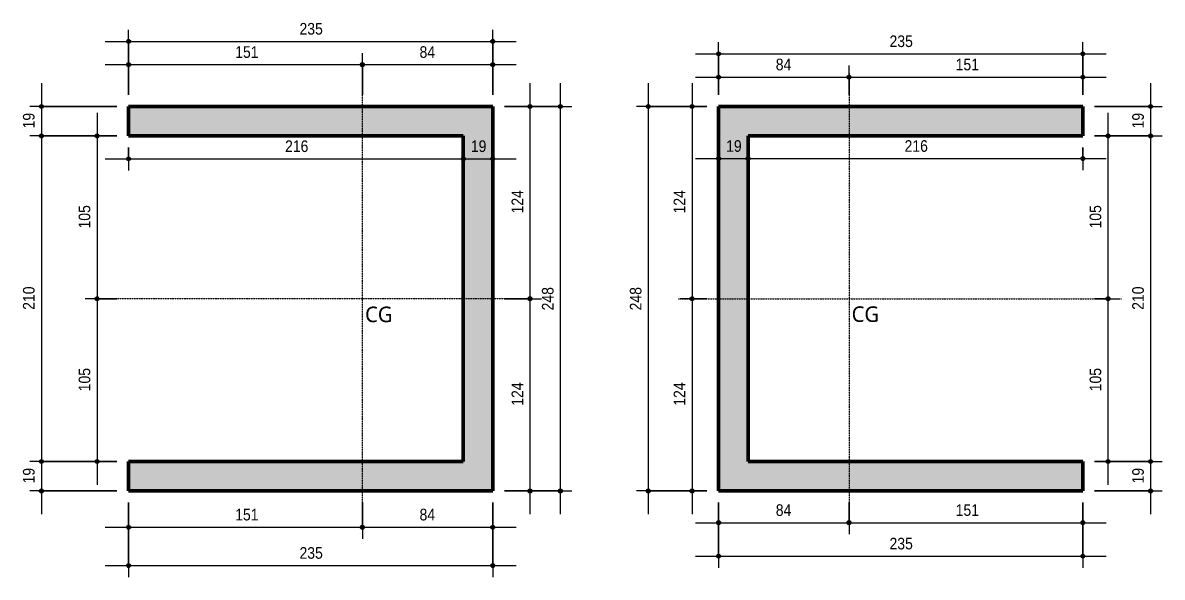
# Model space of a CAD drawing. Header units: centimetres. Extents: x -1475 to 26035, y -1239 to 84208.
# Drawn here: x 7117 to 7852, y -290 to 68 of the extents above; entities that cross this region are included whole.
import ezdxf

# ---------------------------------------------------------------- set-up
doc = ezdxf.new("R2010")
doc.units = ezdxf.units.CM
doc.linetypes.add('Hidden', pattern=[0.714375, 0.47625, -0.238125])
doc.linetypes.add('Hidden 1_5', pattern=[0.22, 0.15, -0.07])
for name, color, linetype, lineweight in [('A-ANNO-DIMS', 7, 'Continuous', 9), ('A-ANNO-DIMS-50', 7, 'Continuous', 9), ('A-DETL', 7, 'Hidden', 18), ('G-ANNO-TEXT', 7, 'Continuous', 9), ('S-COLS', 7, 'Continuous', 9)]:
    doc.layers.add(name, color=color, linetype=linetype, lineweight=lineweight)
doc.styles.add('Fira Sans', font='', dxfattribs={"width": 0.9, "height": 7.5})
doc.styles.add('Gadugi_1', font='gadugi.ttf', dxfattribs={"height": 10})
doc.styles.get('Fira Sans').set_extended_font_data('Fira Sans')
doc.dimstyles.new('PED_R80_1_5mm_ACIMA_As_ESQ__R00_3', dxfattribs={"dimscale": 30.48, "dimtxt": 10.229846, "dimasz": 0.328084, "dimexe": 0.246063, "dimexo": 0.246063, "dimgap": 0.049213, "dimtad": 1, "dimdec": 1, "dimrnd": 0.5, "dimdsep": 46, "dimtxsty": 'Fira Sans', "dimblk1": 'DOTSMALL', "dimblk2": 'DOTSMALL', "dimsah": 1, "dimcen": 0.09, "dimdle": 0.492126, "dimazin": 0, "dimtfac": 1, "dimtdec": 4, "dimtix": 1, "dimtmove": 0, "dimatfit": 3, "dimfxl": 1, "dimtvp": 1, "dimtolj": 1, "dimtzin": 0, "dimarcsym": 2})

# ---------------------------------------------------------------- blocks, each defined once
blk = doc.blocks.new('DIMBLOCK330-DT203 - DETALHE P11')
at = {"layer": 'A-ANNO-DIMS-50', "true_color": 0x000032}
h = blk.add_hatch(color=178, dxfattribs=at)
edge = h.paths.add_edge_path(flags=0)
edge.add_arc((7444.01, 13.75), 1.25, 0, 360)
h = blk.add_hatch(color=178, dxfattribs=at)
edge = h.paths.add_edge_path(flags=0)
edge.add_arc((7444.01, -110.25), 1.25, 0, 360)
at = {"layer": 'A-ANNO-DIMS-50', "color": 178, "true_color": 0x000032}
for p, q in [((7444.01, 28.75), (7444.01, -110.25)), ((7427.51, 13.75), (7451.51, 13.75)), ((7444.01, 13.75), (7427.51, 13.75)), ((7427.51, -110.25), (7451.51, -110.25)), ((7444.01, -110.25), (7427.51, -110.25))]:
    blk.add_line(p, q, dxfattribs=at)
for centre in [(7444.01, 13.75), (7444.01, -110.25)]:
    blk.add_circle(centre, 1.25, dxfattribs=at)
at = {"layer": 'A-ANNO-DIMS-50', "color": 0, "insert": (7432.12, -55.27), "char_height": 7.5, "width": 16.8399, "attachment_point": 1, "rotation": 90, "line_spacing_factor": 1.049215, "style": 'Fira Sans'}
blk.add_mtext('124', dxfattribs=at)
blk = doc.blocks.new('_DotSmall')
at = {"color": 0, "linetype": 'ByBlock', "const_width": 0.5}
blk.add_lwpolyline([(-0.0625, 0, 1), (0.0625, 0, 1)], format="xyb", close=True, dxfattribs=at)
blk = doc.blocks.new('DIMBLOCK331-DT203 - DETALHE P11')
at = {"layer": 'A-ANNO-DIMS-50', "true_color": 0x000032}
h = blk.add_hatch(color=178, dxfattribs=at)
edge = h.paths.add_edge_path(flags=0)
edge.add_arc((7444.01, -110.25), 1.25, 0, 360)
h = blk.add_hatch(color=178, dxfattribs=at)
edge = h.paths.add_edge_path(flags=0)
edge.add_arc((7444.01, -234.25), 1.25, 0, 360)
at = {"layer": 'A-ANNO-DIMS-50', "color": 178, "true_color": 0x000032}
for p, q in [((7427.51, -110.25), (7451.51, -110.25)), ((7444.01, -110.25), (7427.51, -110.25)), ((7444.01, -110.25), (7444.01, -249.25)), ((7427.51, -234.25), (7451.51, -234.25)), ((7444.01, -234.25), (7427.51, -234.25))]:
    blk.add_line(p, q, dxfattribs=at)
for centre in [(7444.01, -110.25), (7444.01, -234.25)]:
    blk.add_circle(centre, 1.25, dxfattribs=at)
at = {"layer": 'A-ANNO-DIMS-50', "color": 0, "insert": (7432.12, -179.27), "char_height": 7.5, "width": 16.8399, "attachment_point": 1, "rotation": 90, "line_spacing_factor": 1.049215, "style": 'Fira Sans'}
blk.add_mtext('124', dxfattribs=at)
blk = doc.blocks.new('DIMBLOCK332-DT203 - DETALHE P11')
at = {"layer": 'A-ANNO-DIMS-50', "true_color": 0x000032}
h = blk.add_hatch(color=178, dxfattribs=at)
edge = h.paths.add_edge_path(flags=0)
edge.add_arc((7463.59, 13.75), 1.25, 0, 360)
h = blk.add_hatch(color=178, dxfattribs=at)
edge = h.paths.add_edge_path(flags=0)
edge.add_arc((7463.59, -234.25), 1.25, 0, 360)
at = {"layer": 'A-ANNO-DIMS-50', "color": 178, "true_color": 0x000032}
for p, q in [((7463.59, 28.75), (7463.59, -249.25)), ((7427.51, 13.75), (7471.09, 13.75)), ((7463.59, 13.75), (7427.51, 13.75)), ((7427.51, -234.25), (7471.09, -234.25)), ((7463.59, -234.25), (7427.51, -234.25))]:
    blk.add_line(p, q, dxfattribs=at)
for centre in [(7463.59, 13.75), (7463.59, -234.25)]:
    blk.add_circle(centre, 1.25, dxfattribs=at)
at = {"layer": 'A-ANNO-DIMS-50', "color": 0, "insert": (7451.71, -117.79), "char_height": 7.5, "width": 18.099, "attachment_point": 1, "rotation": 90, "line_spacing_factor": 1.049215, "style": 'Fira Sans'}
blk.add_mtext('248', dxfattribs=at)
blk = doc.blocks.new('DIMBLOCK333-DT203 - DETALHE P11')
at = {"layer": 'A-ANNO-DIMS-50', "true_color": 0x000032}
h = blk.add_hatch(color=178, dxfattribs=at)
edge = h.paths.add_edge_path(flags=0)
edge.add_arc((7185.01, -257.63), 1.25, 0, 360)
h = blk.add_hatch(color=178, dxfattribs=at)
edge = h.paths.add_edge_path(flags=0)
edge.add_arc((7335.86, -257.63), 1.25, 0, 360)
at = {"layer": 'A-ANNO-DIMS-50', "color": 178, "true_color": 0x000032}
for p, q in [((7185.01, -241.75), (7185.01, -265.13)), ((7185.01, -257.63), (7185.01, -241.75)), ((7335.86, -241.75), (7335.86, -265.13)), ((7335.86, -257.63), (7335.86, -241.75)), ((7170.01, -257.63), (7335.86, -257.63))]:
    blk.add_line(p, q, dxfattribs=at)
for centre in [(7185.01, -257.63), (7335.86, -257.63)]:
    blk.add_circle(centre, 1.25, dxfattribs=at)
at = {"layer": 'A-ANNO-DIMS-50', "color": 0, "insert": (7253.81, -245.75), "char_height": 7.5, "width": 15.8956, "attachment_point": 1, "line_spacing_factor": 1.049215, "style": 'Fira Sans'}
blk.add_mtext('151', dxfattribs=at)
blk = doc.blocks.new('DIMBLOCK334-DT203 - DETALHE P11')
at = {"layer": 'A-ANNO-DIMS-50', "true_color": 0x000032}
h = blk.add_hatch(color=178, dxfattribs=at)
edge = h.paths.add_edge_path(flags=0)
edge.add_arc((7335.86, -257.63), 1.25, 0, 360)
h = blk.add_hatch(color=178, dxfattribs=at)
edge = h.paths.add_edge_path(flags=0)
edge.add_arc((7420.01, -257.63), 1.25, 0, 360)
at = {"layer": 'A-ANNO-DIMS-50', "color": 178, "true_color": 0x000032}
for p, q in [((7335.86, -241.75), (7335.86, -265.13)), ((7335.86, -257.63), (7335.86, -241.75)), ((7420.01, -241.75), (7420.01, -265.13)), ((7420.01, -257.63), (7420.01, -241.75)), ((7335.86, -257.63), (7435.01, -257.63))]:
    blk.add_line(p, q, dxfattribs=at)
for centre in [(7335.86, -257.63), (7420.01, -257.63)]:
    blk.add_circle(centre, 1.25, dxfattribs=at)
at = {"layer": 'A-ANNO-DIMS-50', "color": 0, "insert": (7372.76, -245.75), "char_height": 7.5, "width": 12.4332, "attachment_point": 1, "line_spacing_factor": 1.049215, "style": 'Fira Sans'}
blk.add_mtext('84', dxfattribs=at)
blk = doc.blocks.new('DIMBLOCK335-DT203 - DETALHE P11')
at = {"layer": 'A-ANNO-DIMS-50', "true_color": 0x000032}
h = blk.add_hatch(color=178, dxfattribs=at)
edge = h.paths.add_edge_path(flags=0)
edge.add_arc((7185.01, -282.35), 1.25, 0, 360)
h = blk.add_hatch(color=178, dxfattribs=at)
edge = h.paths.add_edge_path(flags=0)
edge.add_arc((7420.01, -282.35), 1.25, 0, 360)
at = {"layer": 'A-ANNO-DIMS-50', "color": 178, "true_color": 0x000032}
for p, q in [((7185.01, -241.75), (7185.01, -289.85)), ((7185.01, -282.35), (7185.01, -241.75)), ((7420.01, -241.75), (7420.01, -289.85)), ((7420.01, -282.35), (7420.01, -241.75)), ((7170.01, -282.35), (7435.01, -282.35))]:
    blk.add_line(p, q, dxfattribs=at)
for centre in [(7185.01, -282.35), (7420.01, -282.35)]:
    blk.add_circle(centre, 1.25, dxfattribs=at)
at = {"layer": 'A-ANNO-DIMS-50', "color": 0, "insert": (7295.3, -270.46), "char_height": 7.5, "width": 17.312, "attachment_point": 1, "line_spacing_factor": 1.049215, "style": 'Fira Sans'}
blk.add_mtext('235', dxfattribs=at)
blk = doc.blocks.new('DIMBLOCK336-DT203 - DETALHE P11')
at = {"layer": 'A-ANNO-DIMS-50', "true_color": 0x000032}
h = blk.add_hatch(color=178, dxfattribs=at)
edge = h.paths.add_edge_path(flags=0)
edge.add_arc((7185.01, 40.72), 1.25, 0, 360)
h = blk.add_hatch(color=178, dxfattribs=at)
edge = h.paths.add_edge_path(flags=0)
edge.add_arc((7335.86, 40.72), 1.25, 0, 360)
at = {"layer": 'A-ANNO-DIMS-50', "color": 178, "true_color": 0x000032}
for p, q in [((7185.01, 21.25), (7185.01, 48.22)), ((7335.86, 21.25), (7335.86, 48.22)), ((7170.01, 40.72), (7335.86, 40.72)), ((7185.01, 40.72), (7185.01, 21.25)), ((7335.86, 40.72), (7335.86, 21.25))]:
    blk.add_line(p, q, dxfattribs=at)
for centre in [(7185.01, 40.72), (7335.86, 40.72)]:
    blk.add_circle(centre, 1.25, dxfattribs=at)
at = {"layer": 'A-ANNO-DIMS-50', "color": 0, "insert": (7253.81, 52.6), "char_height": 7.5, "width": 15.8956, "attachment_point": 1, "line_spacing_factor": 1.049215, "style": 'Fira Sans'}
blk.add_mtext('151', dxfattribs=at)
blk = doc.blocks.new('DIMBLOCK337-DT203 - DETALHE P11')
at = {"layer": 'A-ANNO-DIMS-50', "true_color": 0x000032}
h = blk.add_hatch(color=178, dxfattribs=at)
edge = h.paths.add_edge_path(flags=0)
edge.add_arc((7335.86, 40.72), 1.25, 0, 360)
h = blk.add_hatch(color=178, dxfattribs=at)
edge = h.paths.add_edge_path(flags=0)
edge.add_arc((7420.01, 40.72), 1.25, 0, 360)
at = {"layer": 'A-ANNO-DIMS-50', "color": 178, "true_color": 0x000032}
for p, q in [((7335.86, 21.25), (7335.86, 48.22)), ((7420.01, 21.25), (7420.01, 48.22)), ((7335.86, 40.72), (7435.01, 40.72)), ((7335.86, 40.72), (7335.86, 21.25)), ((7420.01, 40.72), (7420.01, 21.25))]:
    blk.add_line(p, q, dxfattribs=at)
for centre in [(7335.86, 40.72), (7420.01, 40.72)]:
    blk.add_circle(centre, 1.25, dxfattribs=at)
at = {"layer": 'A-ANNO-DIMS-50', "color": 0, "insert": (7372.76, 52.6), "char_height": 7.5, "width": 12.4332, "attachment_point": 1, "line_spacing_factor": 1.049215, "style": 'Fira Sans'}
blk.add_mtext('84', dxfattribs=at)
blk = doc.blocks.new('DIMBLOCK338-DT203 - DETALHE P11')
at = {"layer": 'A-ANNO-DIMS-50', "true_color": 0x000032}
h = blk.add_hatch(color=178, dxfattribs=at)
edge = h.paths.add_edge_path(flags=0)
edge.add_arc((7185.01, 55.72), 1.25, 0, 360)
h = blk.add_hatch(color=178, dxfattribs=at)
edge = h.paths.add_edge_path(flags=0)
edge.add_arc((7420.01, 55.72), 1.25, 0, 360)
at = {"layer": 'A-ANNO-DIMS-50', "color": 178, "true_color": 0x000032}
for p, q in [((7185.01, 21.25), (7185.01, 63.22)), ((7420.01, 21.25), (7420.01, 63.22)), ((7170.01, 55.72), (7435.01, 55.72)), ((7185.01, 55.72), (7185.01, 21.25)), ((7420.01, 55.72), (7420.01, 21.25))]:
    blk.add_line(p, q, dxfattribs=at)
for centre in [(7185.01, 55.72), (7420.01, 55.72)]:
    blk.add_circle(centre, 1.25, dxfattribs=at)
at = {"layer": 'A-ANNO-DIMS-50', "color": 0, "insert": (7295.3, 67.6), "char_height": 7.5, "width": 17.312, "attachment_point": 1, "line_spacing_factor": 1.049215, "style": 'Fira Sans'}
blk.add_mtext('235', dxfattribs=at)
blk = doc.blocks.new('DIMBLOCK339-DT203 - DETALHE P11')
at = {"layer": 'A-ANNO-DIMS-50', "true_color": 0x000032}
h = blk.add_hatch(color=178, dxfattribs=at)
edge = h.paths.add_edge_path(flags=0)
edge.add_arc((7128.77, 13.75), 1.25, 0, 360)
h = blk.add_hatch(color=178, dxfattribs=at)
edge = h.paths.add_edge_path(flags=0)
edge.add_arc((7128.77, -5.25), 1.25, 0, 360)
at = {"layer": 'A-ANNO-DIMS-50', "color": 178, "true_color": 0x000032}
for p, q in [((7128.77, 28.75), (7128.77, -5.25)), ((7177.51, 13.75), (7121.27, 13.75)), ((7128.77, 13.75), (7177.51, 13.75)), ((7177.51, -5.25), (7121.27, -5.25)), ((7128.77, -5.25), (7177.51, -5.25))]:
    blk.add_line(p, q, dxfattribs=at)
for centre in [(7128.77, 13.75), (7128.77, -5.25)]:
    blk.add_circle(centre, 1.25, dxfattribs=at)
at = {"layer": 'A-ANNO-DIMS-50', "color": 0, "insert": (7116.88, -0.41), "char_height": 7.5, "width": 11.1741, "attachment_point": 1, "rotation": 90, "line_spacing_factor": 1.049215, "style": 'Fira Sans'}
blk.add_mtext('19', dxfattribs=at)
blk = doc.blocks.new('DIMBLOCK340-DT203 - DETALHE P11')
at = {"layer": 'A-ANNO-DIMS-50', "true_color": 0x000032}
h = blk.add_hatch(color=178, dxfattribs=at)
edge = h.paths.add_edge_path(flags=0)
edge.add_arc((7128.77, -5.25), 1.25, 0, 360)
h = blk.add_hatch(color=178, dxfattribs=at)
edge = h.paths.add_edge_path(flags=0)
edge.add_arc((7128.77, -215.25), 1.25, 0, 360)
at = {"layer": 'A-ANNO-DIMS-50', "color": 178, "true_color": 0x000032}
for p, q in [((7177.51, -5.25), (7121.27, -5.25)), ((7128.77, -5.25), (7128.77, -215.25)), ((7128.77, -5.25), (7177.51, -5.25)), ((7177.51, -215.25), (7121.27, -215.25)), ((7128.77, -215.25), (7177.51, -215.25))]:
    blk.add_line(p, q, dxfattribs=at)
for centre in [(7128.77, -5.25), (7128.77, -215.25)]:
    blk.add_circle(centre, 1.25, dxfattribs=at)
at = {"layer": 'A-ANNO-DIMS-50', "color": 0, "insert": (7116.88, -117.4), "char_height": 7.5, "width": 17.1547, "attachment_point": 1, "rotation": 90, "line_spacing_factor": 1.049215, "style": 'Fira Sans'}
blk.add_mtext('210', dxfattribs=at)
blk = doc.blocks.new('DIMBLOCK341-DT203 - DETALHE P11')
at = {"layer": 'A-ANNO-DIMS-50', "true_color": 0x000032}
h = blk.add_hatch(color=178, dxfattribs=at)
edge = h.paths.add_edge_path(flags=0)
edge.add_arc((7128.77, -215.25), 1.25, 0, 360)
h = blk.add_hatch(color=178, dxfattribs=at)
edge = h.paths.add_edge_path(flags=0)
edge.add_arc((7128.77, -234.25), 1.25, 0, 360)
at = {"layer": 'A-ANNO-DIMS-50', "color": 178, "true_color": 0x000032}
for p, q in [((7177.51, -215.25), (7121.27, -215.25)), ((7128.77, -215.25), (7128.77, -249.25)), ((7128.77, -215.25), (7177.51, -215.25)), ((7177.51, -234.25), (7121.27, -234.25)), ((7128.77, -234.25), (7177.51, -234.25))]:
    blk.add_line(p, q, dxfattribs=at)
for centre in [(7128.77, -215.25), (7128.77, -234.25)]:
    blk.add_circle(centre, 1.25, dxfattribs=at)
at = {"layer": 'A-ANNO-DIMS-50', "color": 0, "insert": (7116.88, -229.41), "char_height": 7.5, "width": 11.1741, "attachment_point": 1, "rotation": 90, "line_spacing_factor": 1.049215, "style": 'Fira Sans'}
blk.add_mtext('19', dxfattribs=at)
blk = doc.blocks.new('DIMBLOCK342-DT203 - DETALHE P11')
at = {"layer": 'A-ANNO-DIMS-50', "true_color": 0x000032}
h = blk.add_hatch(color=178, dxfattribs=at)
edge = h.paths.add_edge_path(flags=0)
edge.add_arc((7164.7, -5.25), 1.25, 0, 360)
h = blk.add_hatch(color=178, dxfattribs=at)
edge = h.paths.add_edge_path(flags=0)
edge.add_arc((7164.7, -110.25), 1.25, 0, 360)
at = {"layer": 'A-ANNO-DIMS-50', "color": 178, "true_color": 0x000032}
for p, q in [((7164.7, 9.75), (7164.7, -110.25)), ((7177.51, -5.25), (7157.2, -5.25)), ((7164.7, -5.25), (7177.51, -5.25)), ((7177.51, -110.25), (7157.2, -110.25)), ((7164.7, -110.25), (7177.51, -110.25))]:
    blk.add_line(p, q, dxfattribs=at)
for centre in [(7164.7, -5.25), (7164.7, -110.25)]:
    blk.add_circle(centre, 1.25, dxfattribs=at)
at = {"layer": 'A-ANNO-DIMS-50', "color": 0, "insert": (7152.82, -64.96), "char_height": 7.5, "width": 17.312, "attachment_point": 1, "rotation": 90, "line_spacing_factor": 1.049215, "style": 'Fira Sans'}
blk.add_mtext('105', dxfattribs=at)
blk = doc.blocks.new('DIMBLOCK343-DT203 - DETALHE P11')
at = {"layer": 'A-ANNO-DIMS-50', "true_color": 0x000032}
h = blk.add_hatch(color=178, dxfattribs=at)
edge = h.paths.add_edge_path(flags=0)
edge.add_arc((7164.7, -110.25), 1.25, 0, 360)
h = blk.add_hatch(color=178, dxfattribs=at)
edge = h.paths.add_edge_path(flags=0)
edge.add_arc((7164.7, -215.25), 1.25, 0, 360)
at = {"layer": 'A-ANNO-DIMS-50', "color": 178, "true_color": 0x000032}
for p, q in [((7177.51, -110.25), (7157.2, -110.25)), ((7164.7, -110.25), (7164.7, -230.25)), ((7164.7, -110.25), (7177.51, -110.25)), ((7177.51, -215.25), (7157.2, -215.25)), ((7164.7, -215.25), (7177.51, -215.25))]:
    blk.add_line(p, q, dxfattribs=at)
for centre in [(7164.7, -110.25), (7164.7, -215.25)]:
    blk.add_circle(centre, 1.25, dxfattribs=at)
at = {"layer": 'A-ANNO-DIMS-50', "color": 0, "insert": (7152.82, -169.96), "char_height": 7.5, "width": 17.312, "attachment_point": 1, "rotation": 90, "line_spacing_factor": 1.049215, "style": 'Fira Sans'}
blk.add_mtext('105', dxfattribs=at)
blk = doc.blocks.new('DIMBLOCK344-DT203 - DETALHE P11')
at = {"layer": 'A-ANNO-DIMS-50', "true_color": 0x000032}
h = blk.add_hatch(color=178, dxfattribs=at)
edge = h.paths.add_edge_path(flags=0)
edge.add_arc((7185.01, -20.01), 1.25, 0, 360)
h = blk.add_hatch(color=178, dxfattribs=at)
edge = h.paths.add_edge_path(flags=0)
edge.add_arc((7401.01, -20.01), 1.25, 0, 360)
at = {"layer": 'A-ANNO-DIMS-50', "color": 178, "true_color": 0x000032}
for p, q in [((7185.01, -12.75), (7185.01, -27.51)), ((7185.01, -20.01), (7185.01, -12.75)), ((7401.01, -25.74), (7401.01, -12.51)), ((7170.01, -20.01), (7401.01, -20.01)), ((7401.01, -20.01), (7401.01, -25.74))]:
    blk.add_line(p, q, dxfattribs=at)
for centre in [(7185.01, -20.01), (7401.01, -20.01)]:
    blk.add_circle(centre, 1.25, dxfattribs=at)
at = {"layer": 'A-ANNO-DIMS-50', "color": 0, "insert": (7285.99, -8.13), "char_height": 7.5, "width": 16.8399, "attachment_point": 1, "line_spacing_factor": 1.049215, "style": 'Fira Sans'}
blk.add_mtext('216', dxfattribs=at)
blk = doc.blocks.new('DIMBLOCK345-DT203 - DETALHE P11')
at = {"layer": 'A-ANNO-DIMS-50', "true_color": 0x000032}
h = blk.add_hatch(color=178, dxfattribs=at)
edge = h.paths.add_edge_path(flags=0)
edge.add_arc((7401.01, -20.01), 1.25, 0, 360)
h = blk.add_hatch(color=178, dxfattribs=at)
edge = h.paths.add_edge_path(flags=0)
edge.add_arc((7420.01, -20.01), 1.25, 0, 360)
at = {"layer": 'A-ANNO-DIMS-50', "color": 178, "true_color": 0x000032}
for p, q in [((7401.01, -25.74), (7401.01, -12.51)), ((7420.01, -25.74), (7420.01, -12.51)), ((7401.01, -20.01), (7435.01, -20.01)), ((7401.01, -20.01), (7401.01, -25.74)), ((7420.01, -20.01), (7420.01, -25.74))]:
    blk.add_line(p, q, dxfattribs=at)
for centre in [(7401.01, -20.01), (7420.01, -20.01)]:
    blk.add_circle(centre, 1.25, dxfattribs=at)
at = {"layer": 'A-ANNO-DIMS-50', "color": 0, "insert": (7405.85, -8.13), "char_height": 7.5, "width": 11.1741, "attachment_point": 1, "line_spacing_factor": 1.049215, "style": 'Fira Sans'}
blk.add_mtext('19', dxfattribs=at)
blk = doc.blocks.new('DIMBLOCK346-DT204 - DETALHE P12')
at = {"layer": 'A-ANNO-DIMS-50', "true_color": 0x000032}
h = blk.add_hatch(color=178, dxfattribs=at)
edge = h.paths.add_edge_path(flags=0)
edge.add_arc((7520.33, 13.75), 1.25, 0, 360)
h = blk.add_hatch(color=178, dxfattribs=at)
edge = h.paths.add_edge_path(flags=0)
edge.add_arc((7520.33, -234.25), 1.25, 0, 360)
at = {"layer": 'A-ANNO-DIMS-50', "color": 178, "true_color": 0x000032}
for p, q in [((7520.33, 28.75), (7520.33, -249.25)), ((7558.21, 13.75), (7512.83, 13.75)), ((7520.33, 13.75), (7558.21, 13.75)), ((7558.21, -234.25), (7512.83, -234.25)), ((7520.33, -234.25), (7558.21, -234.25))]:
    blk.add_line(p, q, dxfattribs=at)
for centre in [(7520.33, 13.75), (7520.33, -234.25)]:
    blk.add_circle(centre, 1.25, dxfattribs=at)
at = {"layer": 'A-ANNO-DIMS-50', "color": 0, "insert": (7508.45, -117.79), "char_height": 7.5, "width": 18.099, "attachment_point": 1, "rotation": 90, "line_spacing_factor": 1.049215, "style": 'Fira Sans'}
blk.add_mtext('248', dxfattribs=at)
blk = doc.blocks.new('DIMBLOCK347-DT204 - DETALHE P12')
at = {"layer": 'A-ANNO-DIMS-50', "true_color": 0x000032}
h = blk.add_hatch(color=178, dxfattribs=at)
edge = h.paths.add_edge_path(flags=0)
edge.add_arc((7548.6, 13.75), 1.25, 0, 360)
h = blk.add_hatch(color=178, dxfattribs=at)
edge = h.paths.add_edge_path(flags=0)
edge.add_arc((7548.6, -110.25), 1.25, 0, 360)
at = {"layer": 'A-ANNO-DIMS-50', "color": 178, "true_color": 0x000032}
for p, q in [((7548.6, 28.75), (7548.6, -110.25)), ((7558.21, 13.75), (7541.1, 13.75)), ((7548.6, 13.75), (7558.21, 13.75)), ((7558.21, -110.25), (7541.1, -110.25)), ((7548.6, -110.25), (7558.21, -110.25))]:
    blk.add_line(p, q, dxfattribs=at)
for centre in [(7548.6, 13.75), (7548.6, -110.25)]:
    blk.add_circle(centre, 1.25, dxfattribs=at)
at = {"layer": 'A-ANNO-DIMS-50', "color": 0, "insert": (7536.71, -55.27), "char_height": 7.5, "width": 16.8399, "attachment_point": 1, "rotation": 90, "line_spacing_factor": 1.049215, "style": 'Fira Sans'}
blk.add_mtext('124', dxfattribs=at)
blk = doc.blocks.new('DIMBLOCK348-DT204 - DETALHE P12')
at = {"layer": 'A-ANNO-DIMS-50', "true_color": 0x000032}
h = blk.add_hatch(color=178, dxfattribs=at)
edge = h.paths.add_edge_path(flags=0)
edge.add_arc((7548.6, -110.25), 1.25, 0, 360)
h = blk.add_hatch(color=178, dxfattribs=at)
edge = h.paths.add_edge_path(flags=0)
edge.add_arc((7548.6, -234.25), 1.25, 0, 360)
at = {"layer": 'A-ANNO-DIMS-50', "color": 178, "true_color": 0x000032}
for p, q in [((7558.21, -110.25), (7541.1, -110.25)), ((7548.6, -110.25), (7548.6, -249.25)), ((7548.6, -110.25), (7558.21, -110.25)), ((7558.21, -234.25), (7541.1, -234.25)), ((7548.6, -234.25), (7558.21, -234.25))]:
    blk.add_line(p, q, dxfattribs=at)
for centre in [(7548.6, -110.25), (7548.6, -234.25)]:
    blk.add_circle(centre, 1.25, dxfattribs=at)
at = {"layer": 'A-ANNO-DIMS-50', "color": 0, "insert": (7536.71, -179.27), "char_height": 7.5, "width": 16.8399, "attachment_point": 1, "rotation": 90, "line_spacing_factor": 1.049215, "style": 'Fira Sans'}
blk.add_mtext('124', dxfattribs=at)
blk = doc.blocks.new('DIMBLOCK349-DT204 - DETALHE P12')
at = {"layer": 'A-ANNO-DIMS-50', "true_color": 0x000032}
h = blk.add_hatch(color=178, dxfattribs=at)
edge = h.paths.add_edge_path(flags=0)
edge.add_arc((7565.71, -19.88), 1.25, 0, 360)
h = blk.add_hatch(color=178, dxfattribs=at)
edge = h.paths.add_edge_path(flags=0)
edge.add_arc((7584.71, -19.88), 1.25, 0, 360)
at = {"layer": 'A-ANNO-DIMS-50', "color": 178, "true_color": 0x000032}
for p, q in [((7565.71, -25.61), (7565.71, -12.38)), ((7584.71, -25.61), (7584.71, -12.38)), ((7550.71, -19.88), (7584.71, -19.88)), ((7565.71, -19.88), (7565.71, -25.61)), ((7584.71, -19.88), (7584.71, -25.61))]:
    blk.add_line(p, q, dxfattribs=at)
for centre in [(7565.71, -19.88), (7584.71, -19.88)]:
    blk.add_circle(centre, 1.25, dxfattribs=at)
at = {"layer": 'A-ANNO-DIMS-50', "color": 0, "insert": (7570.55, -8), "char_height": 7.5, "width": 11.1741, "attachment_point": 1, "line_spacing_factor": 1.049215, "style": 'Fira Sans'}
blk.add_mtext('19', dxfattribs=at)
blk = doc.blocks.new('DIMBLOCK350-DT204 - DETALHE P12')
at = {"layer": 'A-ANNO-DIMS-50', "true_color": 0x000032}
h = blk.add_hatch(color=178, dxfattribs=at)
edge = h.paths.add_edge_path(flags=0)
edge.add_arc((7584.71, -19.88), 1.25, 0, 360)
h = blk.add_hatch(color=178, dxfattribs=at)
edge = h.paths.add_edge_path(flags=0)
edge.add_arc((7800.71, -19.88), 1.25, 0, 360)
at = {"layer": 'A-ANNO-DIMS-50', "color": 178, "true_color": 0x000032}
for p, q in [((7584.71, -25.61), (7584.71, -12.38)), ((7800.71, -12.75), (7800.71, -27.38)), ((7800.71, -19.88), (7800.71, -12.75)), ((7584.71, -19.88), (7815.71, -19.88)), ((7584.71, -19.88), (7584.71, -25.61))]:
    blk.add_line(p, q, dxfattribs=at)
for centre in [(7584.71, -19.88), (7800.71, -19.88)]:
    blk.add_circle(centre, 1.25, dxfattribs=at)
at = {"layer": 'A-ANNO-DIMS-50', "color": 0, "insert": (7685.69, -8), "char_height": 7.5, "width": 16.8399, "attachment_point": 1, "line_spacing_factor": 1.049215, "style": 'Fira Sans'}
blk.add_mtext('216', dxfattribs=at)
blk = doc.blocks.new('DIMBLOCK351-DT204 - DETALHE P12')
at = {"layer": 'A-ANNO-DIMS-50', "true_color": 0x000032}
h = blk.add_hatch(color=178, dxfattribs=at)
edge = h.paths.add_edge_path(flags=0)
edge.add_arc((7565.71, 32.68), 1.25, 0, 360)
h = blk.add_hatch(color=178, dxfattribs=at)
edge = h.paths.add_edge_path(flags=0)
edge.add_arc((7649.85, 32.68), 1.25, 0, 360)
at = {"layer": 'A-ANNO-DIMS-50', "color": 178, "true_color": 0x000032}
for p, q in [((7565.71, 21.25), (7565.71, 40.18)), ((7649.85, 21.25), (7649.85, 40.18)), ((7550.71, 32.68), (7649.85, 32.68)), ((7565.71, 32.68), (7565.71, 21.25)), ((7649.85, 32.68), (7649.85, 21.25))]:
    blk.add_line(p, q, dxfattribs=at)
for centre in [(7565.71, 32.68), (7649.85, 32.68)]:
    blk.add_circle(centre, 1.25, dxfattribs=at)
at = {"layer": 'A-ANNO-DIMS-50', "color": 0, "insert": (7602.6, 44.57), "char_height": 7.5, "width": 12.4332, "attachment_point": 1, "line_spacing_factor": 1.049215, "style": 'Fira Sans'}
blk.add_mtext('84', dxfattribs=at)
blk = doc.blocks.new('DIMBLOCK352-DT204 - DETALHE P12')
at = {"layer": 'A-ANNO-DIMS-50', "true_color": 0x000032}
h = blk.add_hatch(color=178, dxfattribs=at)
edge = h.paths.add_edge_path(flags=0)
edge.add_arc((7649.85, 32.68), 1.25, 0, 360)
h = blk.add_hatch(color=178, dxfattribs=at)
edge = h.paths.add_edge_path(flags=0)
edge.add_arc((7800.71, 32.68), 1.25, 0, 360)
at = {"layer": 'A-ANNO-DIMS-50', "color": 178, "true_color": 0x000032}
for p, q in [((7649.85, 21.25), (7649.85, 40.18)), ((7800.71, 21.25), (7800.71, 40.18)), ((7649.85, 32.68), (7815.71, 32.68)), ((7649.85, 32.68), (7649.85, 21.25)), ((7800.71, 32.68), (7800.71, 21.25))]:
    blk.add_line(p, q, dxfattribs=at)
for centre in [(7649.85, 32.68), (7800.71, 32.68)]:
    blk.add_circle(centre, 1.25, dxfattribs=at)
at = {"layer": 'A-ANNO-DIMS-50', "color": 0, "insert": (7718.66, 44.57), "char_height": 7.5, "width": 15.8956, "attachment_point": 1, "line_spacing_factor": 1.049215, "style": 'Fira Sans'}
blk.add_mtext('151', dxfattribs=at)
blk = doc.blocks.new('DIMBLOCK353-DT204 - DETALHE P12')
at = {"layer": 'A-ANNO-DIMS-50', "true_color": 0x000032}
h = blk.add_hatch(color=178, dxfattribs=at)
edge = h.paths.add_edge_path(flags=0)
edge.add_arc((7565.71, 47.68), 1.25, 0, 360)
h = blk.add_hatch(color=178, dxfattribs=at)
edge = h.paths.add_edge_path(flags=0)
edge.add_arc((7800.71, 47.68), 1.25, 0, 360)
at = {"layer": 'A-ANNO-DIMS-50', "color": 178, "true_color": 0x000032}
for p, q in [((7565.71, 21.25), (7565.71, 55.18)), ((7800.71, 21.25), (7800.71, 55.18)), ((7550.71, 47.68), (7815.71, 47.68)), ((7565.71, 47.68), (7565.71, 21.25)), ((7800.71, 47.68), (7800.71, 21.25))]:
    blk.add_line(p, q, dxfattribs=at)
for centre in [(7565.71, 47.68), (7800.71, 47.68)]:
    blk.add_circle(centre, 1.25, dxfattribs=at)
at = {"layer": 'A-ANNO-DIMS-50', "color": 0, "insert": (7675.99, 59.57), "char_height": 7.5, "width": 17.312, "attachment_point": 1, "line_spacing_factor": 1.049215, "style": 'Fira Sans'}
blk.add_mtext('235', dxfattribs=at)
blk = doc.blocks.new('DIMBLOCK354-DT204 - DETALHE P12')
at = {"layer": 'A-ANNO-DIMS-50', "true_color": 0x000032}
h = blk.add_hatch(color=178, dxfattribs=at)
edge = h.paths.add_edge_path(flags=0)
edge.add_arc((7844.43, 13.75), 1.25, 0, 360)
h = blk.add_hatch(color=178, dxfattribs=at)
edge = h.paths.add_edge_path(flags=0)
edge.add_arc((7844.43, -5.25), 1.25, 0, 360)
at = {"layer": 'A-ANNO-DIMS-50', "color": 178, "true_color": 0x000032}
for p, q in [((7844.43, 28.75), (7844.43, -5.25)), ((7808.21, 13.75), (7851.93, 13.75)), ((7844.43, 13.75), (7808.21, 13.75)), ((7808.21, -5.25), (7851.93, -5.25)), ((7844.43, -5.25), (7808.21, -5.25))]:
    blk.add_line(p, q, dxfattribs=at)
for centre in [(7844.43, 13.75), (7844.43, -5.25)]:
    blk.add_circle(centre, 1.25, dxfattribs=at)
at = {"layer": 'A-ANNO-DIMS-50', "color": 0, "insert": (7832.55, -0.41), "char_height": 7.5, "width": 11.1741, "attachment_point": 1, "rotation": 90, "line_spacing_factor": 1.049215, "style": 'Fira Sans'}
blk.add_mtext('19', dxfattribs=at)
blk = doc.blocks.new('DIMBLOCK355-DT204 - DETALHE P12')
at = {"layer": 'A-ANNO-DIMS-50', "true_color": 0x000032}
h = blk.add_hatch(color=178, dxfattribs=at)
edge = h.paths.add_edge_path(flags=0)
edge.add_arc((7844.43, -5.25), 1.25, 0, 360)
h = blk.add_hatch(color=178, dxfattribs=at)
edge = h.paths.add_edge_path(flags=0)
edge.add_arc((7844.43, -215.25), 1.25, 0, 360)
at = {"layer": 'A-ANNO-DIMS-50', "color": 178, "true_color": 0x000032}
for p, q in [((7808.21, -5.25), (7851.93, -5.25)), ((7844.43, -5.25), (7808.21, -5.25)), ((7844.43, -5.25), (7844.43, -215.25)), ((7808.21, -215.25), (7851.93, -215.25)), ((7844.43, -215.25), (7808.21, -215.25))]:
    blk.add_line(p, q, dxfattribs=at)
for centre in [(7844.43, -5.25), (7844.43, -215.25)]:
    blk.add_circle(centre, 1.25, dxfattribs=at)
at = {"layer": 'A-ANNO-DIMS-50', "color": 0, "insert": (7832.55, -117.4), "char_height": 7.5, "width": 17.1547, "attachment_point": 1, "rotation": 90, "line_spacing_factor": 1.049215, "style": 'Fira Sans'}
blk.add_mtext('210', dxfattribs=at)
blk = doc.blocks.new('DIMBLOCK356-DT204 - DETALHE P12')
at = {"layer": 'A-ANNO-DIMS-50', "true_color": 0x000032}
h = blk.add_hatch(color=178, dxfattribs=at)
edge = h.paths.add_edge_path(flags=0)
edge.add_arc((7844.43, -215.25), 1.25, 0, 360)
h = blk.add_hatch(color=178, dxfattribs=at)
edge = h.paths.add_edge_path(flags=0)
edge.add_arc((7844.43, -234.25), 1.25, 0, 360)
at = {"layer": 'A-ANNO-DIMS-50', "color": 178, "true_color": 0x000032}
for p, q in [((7808.21, -215.25), (7851.93, -215.25)), ((7844.43, -215.25), (7808.21, -215.25)), ((7844.43, -215.25), (7844.43, -249.25)), ((7808.21, -234.25), (7851.93, -234.25)), ((7844.43, -234.25), (7808.21, -234.25))]:
    blk.add_line(p, q, dxfattribs=at)
for centre in [(7844.43, -215.25), (7844.43, -234.25)]:
    blk.add_circle(centre, 1.25, dxfattribs=at)
at = {"layer": 'A-ANNO-DIMS-50', "color": 0, "insert": (7832.55, -229.41), "char_height": 7.5, "width": 11.1741, "attachment_point": 1, "rotation": 90, "line_spacing_factor": 1.049215, "style": 'Fira Sans'}
blk.add_mtext('19', dxfattribs=at)
blk = doc.blocks.new('DIMBLOCK357-DT204 - DETALHE P12')
at = {"layer": 'A-ANNO-DIMS-50', "true_color": 0x000032}
h = blk.add_hatch(color=178, dxfattribs=at)
edge = h.paths.add_edge_path(flags=0)
edge.add_arc((7816.98, -110.25), 1.25, 0, 360)
h = blk.add_hatch(color=178, dxfattribs=at)
edge = h.paths.add_edge_path(flags=0)
edge.add_arc((7816.98, -215.25), 1.25, 0, 360)
at = {"layer": 'A-ANNO-DIMS-50', "color": 178, "true_color": 0x000032}
for p, q in [((7808.21, -110.25), (7824.48, -110.25)), ((7816.98, -110.25), (7808.21, -110.25)), ((7816.98, -230.25), (7816.98, -110.25)), ((7808.21, -215.25), (7824.48, -215.25)), ((7816.98, -215.25), (7808.21, -215.25))]:
    blk.add_line(p, q, dxfattribs=at)
for centre in [(7816.98, -110.25), (7816.98, -215.25)]:
    blk.add_circle(centre, 1.25, dxfattribs=at)
at = {"layer": 'A-ANNO-DIMS-50', "color": 0, "insert": (7805.09, -169.96), "char_height": 7.5, "width": 17.312, "attachment_point": 1, "rotation": 90, "line_spacing_factor": 1.049215, "style": 'Fira Sans'}
blk.add_mtext('105', dxfattribs=at)
blk = doc.blocks.new('DIMBLOCK358-DT204 - DETALHE P12')
at = {"layer": 'A-ANNO-DIMS-50', "true_color": 0x000032}
h = blk.add_hatch(color=178, dxfattribs=at)
edge = h.paths.add_edge_path(flags=0)
edge.add_arc((7816.98, -5.25), 1.25, 0, 360)
h = blk.add_hatch(color=178, dxfattribs=at)
edge = h.paths.add_edge_path(flags=0)
edge.add_arc((7816.98, -110.25), 1.25, 0, 360)
at = {"layer": 'A-ANNO-DIMS-50', "color": 178, "true_color": 0x000032}
for p, q in [((7816.98, -110.25), (7816.98, 9.75)), ((7808.21, -5.25), (7824.48, -5.25)), ((7816.98, -5.25), (7808.21, -5.25)), ((7808.21, -110.25), (7824.48, -110.25)), ((7816.98, -110.25), (7808.21, -110.25))]:
    blk.add_line(p, q, dxfattribs=at)
for centre in [(7816.98, -5.25), (7816.98, -110.25)]:
    blk.add_circle(centre, 1.25, dxfattribs=at)
at = {"layer": 'A-ANNO-DIMS-50', "color": 0, "insert": (7805.09, -64.96), "char_height": 7.5, "width": 17.312, "attachment_point": 1, "rotation": 90, "line_spacing_factor": 1.049215, "style": 'Fira Sans'}
blk.add_mtext('105', dxfattribs=at)
blk = doc.blocks.new('DIMBLOCK359-DT204 - DETALHE P12')
at = {"layer": 'A-ANNO-DIMS-50', "true_color": 0x000032}
h = blk.add_hatch(color=178, dxfattribs=at)
edge = h.paths.add_edge_path(flags=0)
edge.add_arc((7565.71, -276.3), 1.25, 0, 360)
h = blk.add_hatch(color=178, dxfattribs=at)
edge = h.paths.add_edge_path(flags=0)
edge.add_arc((7800.71, -276.3), 1.25, 0, 360)
at = {"layer": 'A-ANNO-DIMS-50', "color": 178, "true_color": 0x000032}
for p, q in [((7565.71, -241.75), (7565.71, -283.8)), ((7565.71, -276.3), (7565.71, -241.75)), ((7800.71, -241.75), (7800.71, -283.8)), ((7800.71, -276.3), (7800.71, -241.75)), ((7550.71, -276.3), (7815.71, -276.3))]:
    blk.add_line(p, q, dxfattribs=at)
for centre in [(7565.71, -276.3), (7800.71, -276.3)]:
    blk.add_circle(centre, 1.25, dxfattribs=at)
at = {"layer": 'A-ANNO-DIMS-50', "color": 0, "insert": (7675.99, -264.42), "char_height": 7.5, "width": 17.312, "attachment_point": 1, "line_spacing_factor": 1.049215, "style": 'Fira Sans'}
blk.add_mtext('235', dxfattribs=at)
blk = doc.blocks.new('DIMBLOCK360-DT204 - DETALHE P12')
at = {"layer": 'A-ANNO-DIMS-50', "true_color": 0x000032}
h = blk.add_hatch(color=178, dxfattribs=at)
edge = h.paths.add_edge_path(flags=0)
edge.add_arc((7565.71, -254.69), 1.25, 0, 360)
h = blk.add_hatch(color=178, dxfattribs=at)
edge = h.paths.add_edge_path(flags=0)
edge.add_arc((7649.85, -254.69), 1.25, 0, 360)
at = {"layer": 'A-ANNO-DIMS-50', "color": 178, "true_color": 0x000032}
for p, q in [((7565.71, -241.75), (7565.71, -262.19)), ((7565.71, -254.69), (7565.71, -241.75)), ((7649.85, -241.75), (7649.85, -262.19)), ((7649.85, -254.69), (7649.85, -241.75)), ((7550.71, -254.69), (7649.85, -254.69))]:
    blk.add_line(p, q, dxfattribs=at)
for centre in [(7565.71, -254.69), (7649.85, -254.69)]:
    blk.add_circle(centre, 1.25, dxfattribs=at)
at = {"layer": 'A-ANNO-DIMS-50', "color": 0, "insert": (7602.6, -242.81), "char_height": 7.5, "width": 12.4332, "attachment_point": 1, "line_spacing_factor": 1.049215, "style": 'Fira Sans'}
blk.add_mtext('84', dxfattribs=at)
blk = doc.blocks.new('DIMBLOCK361-DT204 - DETALHE P12')
at = {"layer": 'A-ANNO-DIMS-50', "true_color": 0x000032}
h = blk.add_hatch(color=178, dxfattribs=at)
edge = h.paths.add_edge_path(flags=0)
edge.add_arc((7649.85, -254.69), 1.25, 0, 360)
h = blk.add_hatch(color=178, dxfattribs=at)
edge = h.paths.add_edge_path(flags=0)
edge.add_arc((7800.71, -254.69), 1.25, 0, 360)
at = {"layer": 'A-ANNO-DIMS-50', "color": 178, "true_color": 0x000032}
for p, q in [((7649.85, -241.75), (7649.85, -262.19)), ((7649.85, -254.69), (7649.85, -241.75)), ((7800.71, -241.75), (7800.71, -262.19)), ((7800.71, -254.69), (7800.71, -241.75)), ((7649.85, -254.69), (7815.71, -254.69))]:
    blk.add_line(p, q, dxfattribs=at)
for centre in [(7649.85, -254.69), (7800.71, -254.69)]:
    blk.add_circle(centre, 1.25, dxfattribs=at)
at = {"layer": 'A-ANNO-DIMS-50', "color": 0, "insert": (7718.66, -242.81), "char_height": 7.5, "width": 15.8956, "attachment_point": 1, "line_spacing_factor": 1.049215, "style": 'Fira Sans'}
blk.add_mtext('151', dxfattribs=at)

msp = doc.modelspace()

# ---------------------------------------------------------------- hatches: boundary and pattern name
at = {"layer": 'S-COLS', "true_color": 0xc0c0c0}
for points in [[(7185.01, -234.25), (7420.01, -234.25), (7420.01, 13.75), (7185.01, 13.75), (7185.01, -5.25), (7401.01, -5.25), (7401.01, -215.25), (7185.01, -215.25), (7185.01, -221.25)], [(7565.71, -234.25), (7800.71, -234.25), (7800.71, -215.25), (7584.71, -215.25), (7584.71, -5.25), (7800.71, -5.25), (7800.71, 13.75), (7565.71, 13.75)]]:
    msp.add_hatch(color=9, dxfattribs=at).paths.add_polyline_path(points, flags=0)

# ---------------------------------------------------------------- linework, layer by layer
at = {"layer": 'A-DETL', "linetype": 'Hidden 1_5'}
for p, q in [((7335.86, -251.64), (7335.86, 31.75)), ((7649.85, 35.75), (7649.85, -258.25)), ((7439.01, -110.25), (7157.01, -110.25)), ((7539.71, -110.25), (7825.71, -110.25))]:
    msp.add_line(p, q, dxfattribs=at)
at = {"layer": 'S-COLS', "lineweight": 50}
for p, q in [((7185.01, -5.25), (7185.01, 13.75)), ((7185.01, 13.75), (7420.01, 13.75)), ((7420.01, 13.75), (7420.01, -234.25)), ((7565.71, -234.25), (7565.71, 13.75)), ((7565.71, 13.75), (7800.71, 13.75)), ((7800.71, 13.75), (7800.71, -5.25)), ((7401.01, -5.25), (7185.01, -5.25)), ((7401.01, -215.25), (7401.01, -5.25)), ((7800.71, -5.25), (7584.71, -5.25)), ((7584.71, -5.25), (7584.71, -215.25)), ((7185.01, -234.25), (7185.01, -215.25)), ((7185.01, -215.25), (7401.01, -215.25)), ((7584.71, -215.25), (7800.71, -215.25)), ((7800.71, -215.25), (7800.71, -234.25)), ((7420.01, -234.25), (7185.01, -234.25)), ((7800.71, -234.25), (7565.71, -234.25))]:
    msp.add_line(p, q, dxfattribs=at)

# ---------------------------------------------------------------- texts
at = {"layer": 'G-ANNO-TEXT', "char_height": 10, "width": 22.8481, "attachment_point": 1, "style": 'Gadugi_1'}
for insert in [(7337.59, -115.33), (7651.53, -115.17)]:
    msp.add_mtext('CG', dxfattribs=dict(at, insert=insert))

# ---------------------------------------------------------------- dimensions: what is measured, and where the dimension line sits
at = {"layer": 'A-ANNO-DIMS', "color": 178, "true_color": 0x000032}
for base, p1, p2, override, picture, middle in [((7420.01, 55.72), (7185.01, 13.75), (7420.01, 13.75), {"dimpost": '<>', "dimfxl": 235}, 'DIMBLOCK338-DT203 - DETALHE P11', (7302.51, 61.03)), ((7800.71, 47.68), (7565.71, 13.75), (7800.71, 13.75), {"dimpost": '<>', "dimfxl": 235}, 'DIMBLOCK353-DT204 - DETALHE P12', (7683.21, 53)), ((7335.8625, 40.719), (7185.0096, 13.75), (7335.8625, 13.75), {"dimpost": '<>', "dimfxl": 150.852941}, 'DIMBLOCK336-DT203 - DETALHE P11', (7260.436, 46.0343)), ((7420.0096, 40.719), (7335.8625, 13.75), (7420.0096, 13.75), {"dimpost": '<>', "dimfxl": 84.147059}, 'DIMBLOCK337-DT203 - DETALHE P11', (7377.936, 46.0343)), ((7649.85, 32.68), (7565.71, 13.75), (7649.85, 13.75), {"dimpost": '<>', "dimfxl": 84.147059}, 'DIMBLOCK351-DT204 - DETALHE P12', (7607.78, 38)), ((7800.71, 32.68), (7649.85, 13.75), (7800.71, 13.75), {"dimpost": '<>', "dimfxl": 150.852941}, 'DIMBLOCK352-DT204 - DETALHE P12', (7725.28, 38)), ((7401.01, -20.01), (7185.01, -5.25), (7401.01, -18.24), {"dimpost": '<>', "dimfxl": 216.390493}, 'DIMBLOCK344-DT203 - DETALHE P11', (7293.01, -14.7)), ((7800.71, -19.88), (7584.71, -18.11), (7800.71, -5.25), {"dimpost": '<>', "dimfxl": 216.382763}, 'DIMBLOCK350-DT204 - DETALHE P12', (7692.71, -14.57)), ((7420.01, -20.01), (7401.01, -18.24), (7420.01, -18.24), {"dimpost": '<>', "dimfxl": 19}, 'DIMBLOCK345-DT203 - DETALHE P11', (7410.51, -14.64)), ((7584.71, -19.88), (7565.71, -18.11), (7584.71, -18.11), {"dimpost": '<>', "dimfxl": 19}, 'DIMBLOCK349-DT204 - DETALHE P12', (7575.21, -14.51)), ((7335.8625, -257.6313), (7185.0096, -234.25), (7335.8625, -234.25), {"dimpost": '<>', "dimfxl": 150.852941}, 'DIMBLOCK333-DT203 - DETALHE P11', (7260.436, -252.316)), ((7420.01, -282.35), (7185.01, -234.25), (7420.01, -234.25), {"dimpost": '<>', "dimfxl": 235}, 'DIMBLOCK335-DT203 - DETALHE P11', (7302.51, -277.03)), ((7420.0096, -257.6313), (7335.8625, -234.25), (7420.0096, -234.25), {"dimpost": '<>', "dimfxl": 84.147059}, 'DIMBLOCK334-DT203 - DETALHE P11', (7377.936, -252.316)), ((7800.71, -276.3), (7565.71, -234.25), (7800.71, -234.25), {"dimpost": '<>', "dimfxl": 235}, 'DIMBLOCK359-DT204 - DETALHE P12', (7683.21, -270.99)), ((7649.85, -254.69), (7565.71, -234.25), (7649.85, -234.25), {"dimpost": '<>', "dimfxl": 84.147059}, 'DIMBLOCK360-DT204 - DETALHE P12', (7607.78, -249.38)), ((7800.71, -254.69), (7649.85, -234.25), (7800.71, -234.25), {"dimpost": '<>', "dimfxl": 150.852941}, 'DIMBLOCK361-DT204 - DETALHE P12', (7725.28, -249.38))]:
    dim = msp.add_linear_dim(base=base, p1=p1, p2=p2, dimstyle='PED_R80_1_5mm_ACIMA_As_ESQ__R00_3', override=override, dxfattribs=at)
    dim.commit()
    dim.dimension.update_dxf_attribs({"geometry": picture, "text_midpoint": middle})
for base, p1, p2, override, picture, middle in [((7128.77, -5.25), (7185.01, 13.75), (7185.01, -5.25), {"dimpost": '<>', "dimfxl": 19}, 'DIMBLOCK339-DT203 - DETALHE P11', (7123.4, 4.25)), ((7444.01, -110.25), (7420.01, 13.75), (7420.01, -110.25), {"dimpost": '<>', "dimfxl": 124}, 'DIMBLOCK330-DT203 - DETALHE P11', (7438.76, -48.25)), ((7463.59, -234.25), (7420.01, 13.75), (7420.01, -234.25), {"dimpost": '<>', "dimfxl": 248}, 'DIMBLOCK332-DT203 - DETALHE P11', (7458.28, -110.25)), ((7520.33, -234.25), (7565.71, 13.75), (7565.71, -234.25), {"dimpost": '<>', "dimfxl": 248}, 'DIMBLOCK346-DT204 - DETALHE P12', (7515.02, -110.25)), ((7548.6, -110.25), (7565.71, 13.75), (7565.71, -110.25), {"dimpost": '<>', "dimfxl": 124}, 'DIMBLOCK347-DT204 - DETALHE P12', (7543.35, -48.25)), ((7844.43, -5.25), (7800.71, 13.75), (7800.71, -5.25), {"dimpost": '<>', "dimfxl": 19}, 'DIMBLOCK354-DT204 - DETALHE P12', (7839.06, 4.25)), ((7164.7, -110.25), (7185.01, -5.25), (7185.01, -110.25), {"dimpost": '<>', "dimfxl": 105}, 'DIMBLOCK342-DT203 - DETALHE P11', (7159.39, -57.75)), ((7816.98, -5.25), (7800.71, -110.25), (7800.71, -5.25), {"dimpost": '<>', "dimfxl": 105}, 'DIMBLOCK358-DT204 - DETALHE P12', (7811.66, -57.75)), ((7128.77, -215.25), (7185.01, -5.25), (7185.01, -215.25), {"dimpost": '<>', "dimfxl": 210}, 'DIMBLOCK340-DT203 - DETALHE P11', (7123.45, -110.25)), ((7844.43, -215.25), (7800.71, -5.25), (7800.71, -215.25), {"dimpost": '<>', "dimfxl": 210}, 'DIMBLOCK355-DT204 - DETALHE P12', (7839.12, -110.25)), ((7164.7, -215.25), (7185.01, -110.25), (7185.01, -215.25), {"dimpost": '<>', "dimfxl": 105}, 'DIMBLOCK343-DT203 - DETALHE P11', (7159.39, -162.75)), ((7444.01, -234.25), (7420.01, -110.25), (7420.01, -234.25), {"dimpost": '<>', "dimfxl": 124}, 'DIMBLOCK331-DT203 - DETALHE P11', (7438.76, -172.25)), ((7548.6, -234.25), (7565.71, -110.25), (7565.71, -234.25), {"dimpost": '<>', "dimfxl": 124}, 'DIMBLOCK348-DT204 - DETALHE P12', (7543.35, -172.25)), ((7816.98, -110.25), (7800.71, -215.25), (7800.71, -110.25), {"dimpost": '<>', "dimfxl": 105}, 'DIMBLOCK357-DT204 - DETALHE P12', (7811.66, -162.75)), ((7128.77, -234.25), (7185.01, -215.25), (7185.01, -234.25), {"dimpost": '<>', "dimfxl": 19}, 'DIMBLOCK341-DT203 - DETALHE P11', (7123.4, -224.75)), ((7844.43, -234.25), (7800.71, -215.25), (7800.71, -234.25), {"dimpost": '<>', "dimfxl": 19}, 'DIMBLOCK356-DT204 - DETALHE P12', (7839.06, -224.75))]:
    dim = msp.add_linear_dim(base=base, p1=p1, p2=p2, angle=90, dimstyle='PED_R80_1_5mm_ACIMA_As_ESQ__R00_3', override=override, dxfattribs=at)
    dim.commit()
    dim.dimension.update_dxf_attribs({"geometry": picture, "text_midpoint": middle})

doc.saveas('drawing.dxf')
